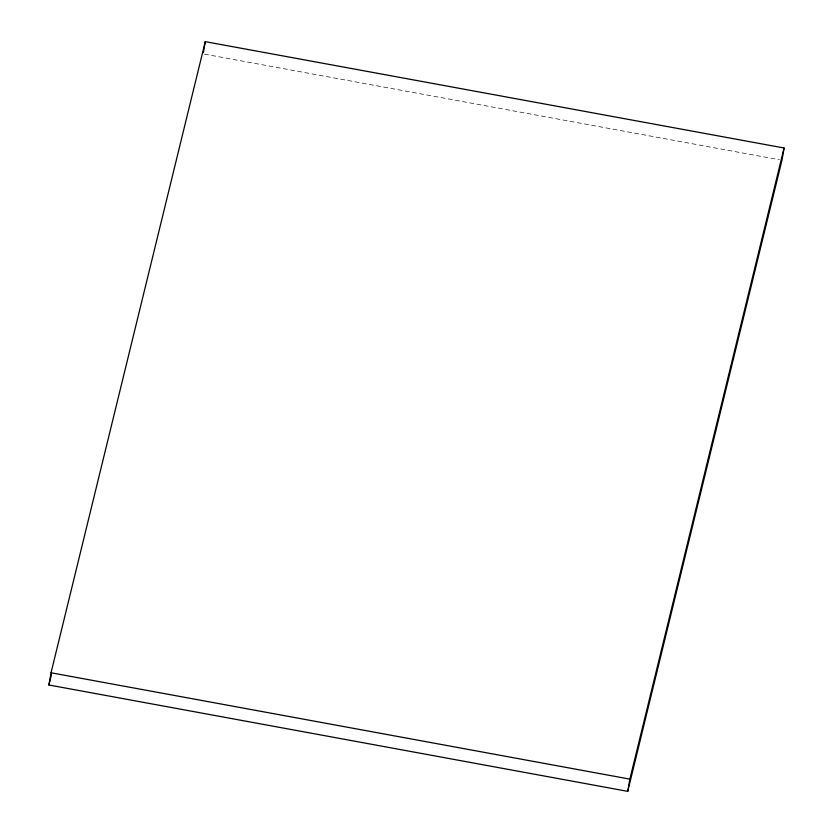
<?xml version="1.0" encoding="UTF-8"?>
<svg xmlns="http://www.w3.org/2000/svg" width="833" height="833" viewBox="0 0 833 833"><rect width="100%" height="100%" fill="white"/><g stroke="black" fill="none" stroke-linecap="round" stroke-linejoin="round"><path stroke-width="0.62" stroke-dasharray="4.17 3.12" d="M204.408 54.114L779.407 159.759"/><path stroke-width="1.25" d="M48.908 684.997L51.032 672.772L205.262 41.65L784.092 148.003L781.968 160.228L627.738 791.35L48.908 684.997L51.375 674.897M203.346 52.656L205.262 41.65M627.738 791.35L629.873 779.126L784.092 148.003M51.032 672.772L629.873 779.126"/></g></svg>
